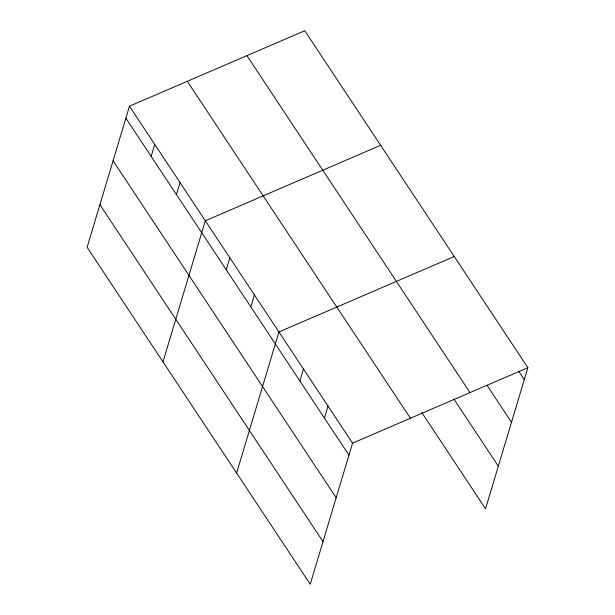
<?xml version="1.0" encoding="UTF-8"?>
<svg xmlns="http://www.w3.org/2000/svg" width="615" height="615" viewBox="0 0 615 615"><rect width="100%" height="100%" fill="white"/><g stroke="black" fill="none" stroke-linecap="round" stroke-linejoin="round"><path stroke-width="0.92" d="M129.458 106.211L87.13 247.307L310.221 584.25L352.556 443.146L527.87 367.693L304.779 30.75L129.458 106.211L352.556 443.146M151.152 156.364L154.742 144.394M176.436 194.548L180.026 182.578M162.983 361.866L205.31 220.77L380.631 145.309M226.266 269.8L229.856 257.831M250.805 306.862L254.395 294.893M236.598 473.058L278.933 331.962L454.254 256.501M299.882 380.993L303.472 369.023M324.428 418.054L328.018 406.085M527.87 367.693L485.543 508.79L421.836 412.588M518.537 370.983L524.28 379.655M486.957 385.205L511.496 422.274M246.923 55.65L470.014 392.593M453.939 399.15L498.327 466.178M187.314 81.311L410.413 418.246M125.867 118.172L348.966 455.115M113.083 160.792L336.182 497.727M99.914 204.695L323.006 541.638"/></g></svg>
